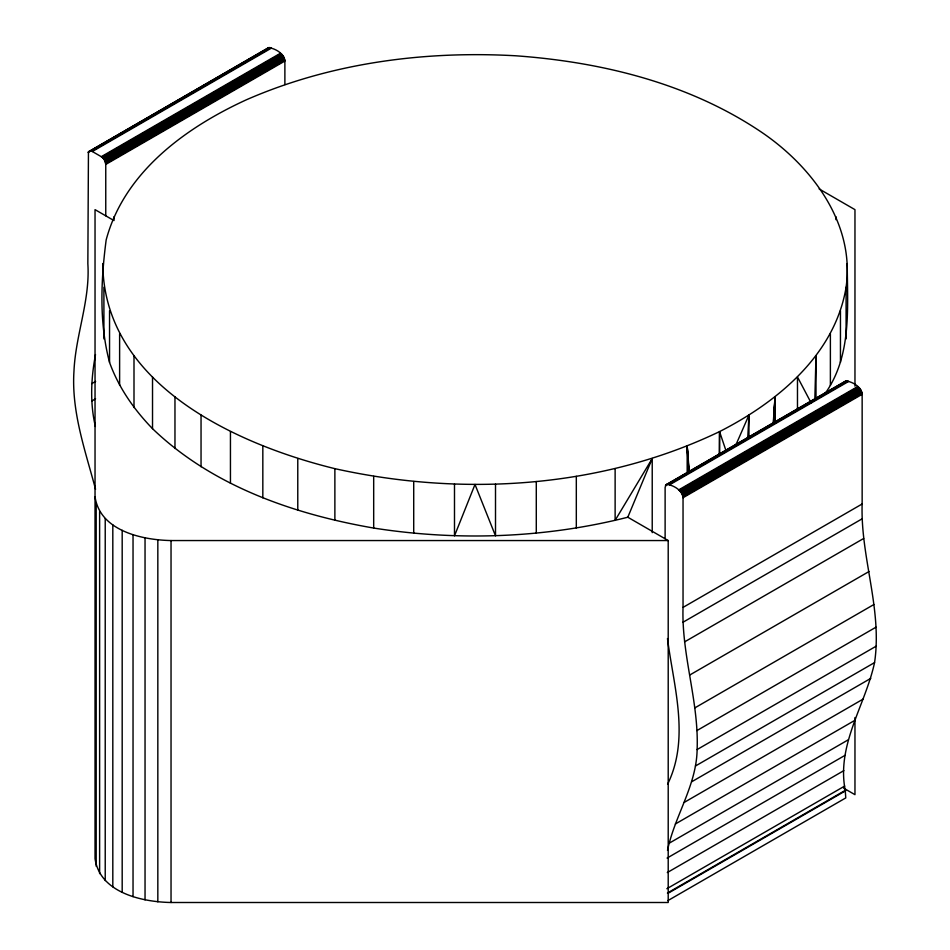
<?xml version="1.0" encoding="UTF-8"?>
<svg xmlns="http://www.w3.org/2000/svg" width="950" height="950" viewBox="0 0 950 950"><rect width="100%" height="100%" fill="white"/><g stroke="black" fill="none" stroke-linecap="round" stroke-linejoin="round"><path stroke-width="1.43" d="M719.554 455.264L719.554 431.597C777.397 402.194 834.943 354.73 846.094 287.233C855.083 223.832 812.226 166.903 762.434 132.81C690.009 83.6 602.371 62.047 515.969 55.801C424.389 50.587 330.731 62.878 246.287 99.833C185.571 127.656 124.189 172.223 106.163 239.946C100.89 280.321 99.049 322.727 109.547 362.401C118.596 387.517 134.021 409.604 152.523 428.676C212.206 486.044 293.538 514.152 373.683 528.058C457.995 541.274 544.991 538.175 627.807 517.227L668.206 540.55L668.206 902.5L171.036 902.5C142.037 901.977 99.845 892.786 95.036 858.622L95.036 209.641L113.976 220.566M748.956 437.261L748.956 415.079L735.585 445.598M95.38 426.467C89.834 402.883 91.058 378.231 95.499 354.576M719.376 455.264L719.554 431.597C600.851 488.514 462.401 496.945 334.875 468.659C234.911 444.113 103.562 383.622 102.778 263.554M774.499 423.463L775.034 396.803L773.252 423.356M667.506 850.381C674.607 815.979 696.552 785.508 697.122 749.55C699.01 701.611 681.423 655.227 683.038 607.394L683.038 497.729C682.349 490.141 673.36 485.129 666.722 484.346M667.933 900.588L845.773 797.917L845.239 790.376C836.309 744.836 865.379 705.28 874.558 662.601C882.514 609.223 860.356 557.187 862.149 503.987L862.149 394.309C861.46 386.721 852.471 381.722 845.832 380.938L666.176 484.666L665.119 487.386L665.119 538.769M814.839 399.273L816.002 355.834L816.002 398.679M774.262 423.463L775.034 396.803L773.454 423.391M774.143 423.403L775.034 396.803L775.034 421.99M773.965 423.463L775.034 396.803L774.44 423.439L775.034 396.803L773.799 423.451M824.79 393.989C852.079 356.143 847.424 307.515 847.222 263.554M747.721 438.259L748.956 415.079M284.881 84.514L284.881 61.026C284.192 53.438 275.203 48.438 268.565 47.642L88.445 151.857L87.851 263.767C90.262 300.141 75.608 334.827 73.981 370.951C71.25 411.599 85.286 450.597 95.558 489.274M667.601 784.261C690.175 738.15 673.621 686.375 667.47 638.531M627.807 517.227L652.222 458.553L652.222 532.653M267.235 49.068L268.019 47.963M844.514 382.363L844.835 381.734M652.222 458.553L615.125 520.362L615.125 468.659M88.445 151.857L269.206 47.5M88.124 152.487L269.907 47.524M89.454 151.062L91.544 151.145L270.667 47.726M91.544 151.145L92.328 151.513L271.439 48.106M92.328 151.513L101.282 156.679L280.404 53.271M101.282 156.679L101.982 157.154L281.105 53.734M101.982 157.154L102.671 157.736L281.782 54.328M102.671 157.736L103.312 158.424L282.435 55.005M103.312 158.424L103.918 159.184L283.029 55.777M103.918 159.184L104.452 160.027L283.563 56.608M105.759 215.816L105.759 164.433L104.904 160.906L284.026 57.499M105.272 161.809L284.394 58.401M105.545 162.711L284.656 59.304M105.711 163.602L284.822 60.182M105.759 164.433L284.881 61.026M91.806 383.61L95.641 381.401M91.746 401.031L95.582 398.81M665.724 485.141L846.474 380.784M665.392 485.771L847.186 380.808M668.824 484.429L847.934 381.009M669.596 484.797L848.718 381.389M678.561 489.963L857.672 386.555M679.262 490.438L858.373 387.018M679.939 491.019L859.061 387.612M680.592 491.708L859.703 388.289M681.186 492.48L860.308 389.061M681.72 493.311L860.842 389.904M682.183 494.19L861.294 390.782M682.551 495.093L861.662 391.685M682.812 495.995L861.935 392.588M682.979 496.886L862.089 393.466M683.038 497.729L862.149 394.309M683.038 607.394L862.149 503.987M682.694 622.416L861.816 519.009M684.558 641.891L863.669 538.484M689.866 674.951L868.977 571.544M694.794 707.916L873.905 604.509M696.896 730.586L876.019 627.178M697.122 749.55L876.232 646.143M695.447 766.009L874.558 662.601M691.695 781.767L870.806 678.359M684.178 802.429L863.289 699.01M675.319 824.006L854.442 720.587M668.919 843.363L848.029 739.943M667.09 858.076L844.93 755.404M667.292 872.563L843.849 770.628M666.852 888.737L844.693 786.066M667.399 893.047L845.239 790.376M667.933 893.356L845.773 790.673M95.036 496.684C99.845 530.836 142.037 540.028 171.036 540.55L668.206 540.55M819.149 188.955L854.964 209.641L854.964 386.163M843.6 788.12L854.964 794.675L854.964 717.547M811.146 402.919L797.477 376.972L797.477 409.581M104.452 160.027L104.904 160.906M719.554 431.597L725.978 450.656M687.171 474.311L687.171 446.144L689.225 471.2M688.465 472.732L687.171 446.144L688.999 472.756M687.171 446.144L688.857 472.72M846.094 287.233L846.094 338.936M840.453 310.697L840.453 362.401M835.964 216.707L835.964 219.664M830.383 333.652L830.383 385.356M576.317 476.354L576.317 528.058M536.287 481.531L536.287 533.235M495.508 484.132L495.508 535.836L475 484.464L454.492 535.836L454.492 484.132M413.713 481.531L413.713 533.235M373.683 476.354L373.683 528.058M334.875 468.659L334.875 520.362M297.777 458.553L297.777 510.257M262.829 446.144L262.829 497.848M230.446 431.597L230.446 483.301M201.044 415.079L201.044 466.782M174.966 396.803L174.966 448.507M171.036 540.55L171.036 902.5M157.831 539.885L157.831 901.835M152.523 376.972L152.523 428.676M145.041 537.914L145.041 899.852M133.998 355.834L133.998 407.538M133.036 534.672L133.036 896.622M122.182 530.29L122.182 892.24M119.617 333.652L119.617 385.356M114.036 216.707L114.036 219.664M112.812 524.887L112.812 886.825M109.547 310.697L109.547 362.401M105.224 518.617L105.224 880.567M103.906 287.233L103.906 338.936M99.619 511.682L99.619 873.632M96.188 504.296L96.188 866.246"/></g></svg>
